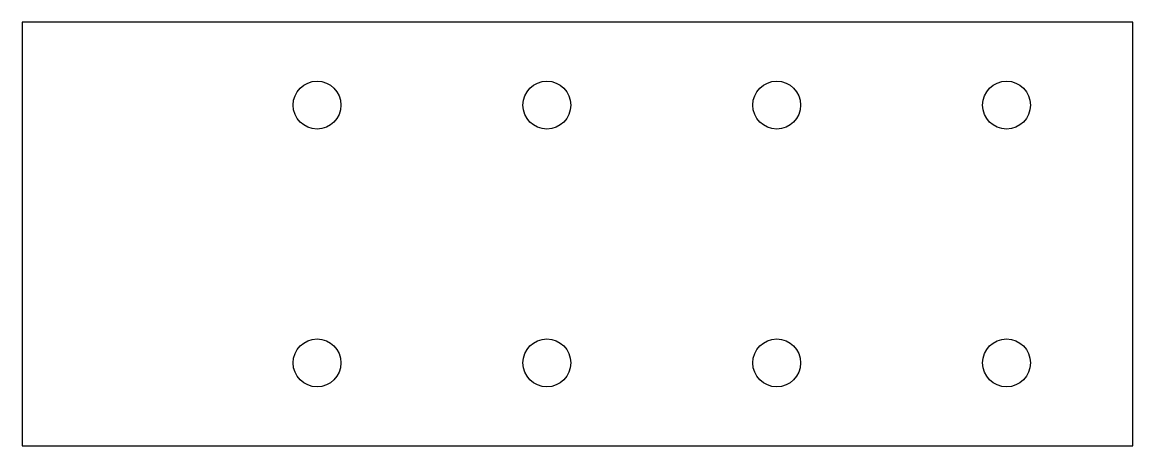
# Model space of a CAD drawing. Header units: millimetres. Extents: x 0 to 604, y 0 to 230.
import ezdxf

# ---------------------------------------------------------------- set-up
doc = ezdxf.new("R2010")
doc.units = ezdxf.units.MM
doc.layers.add('cutting', color=1, linetype='Continuous')

msp = doc.modelspace()

# ---------------------------------------------------------------- linework, layer by layer
at = {"layer": 'cutting', "color": 1}
for p, q in [((604.03, 230), (0, 230)), ((0, 230), (0, 0)), ((604.03, 0), (604.03, 230)), ((0, 0), (302.015, 0)), ((302.015, 0), (604.03, 0))]:
    msp.add_line(p, q, dxfattribs=at)
for centre in [(160.36, 185), (285.36, 185), (410.36, 185), (535.36, 185), (160.36, 45), (285.36, 45), (410.36, 45), (535.36, 45)]:
    msp.add_circle(centre, 13, dxfattribs=at)

doc.saveas('drawing.dxf')
